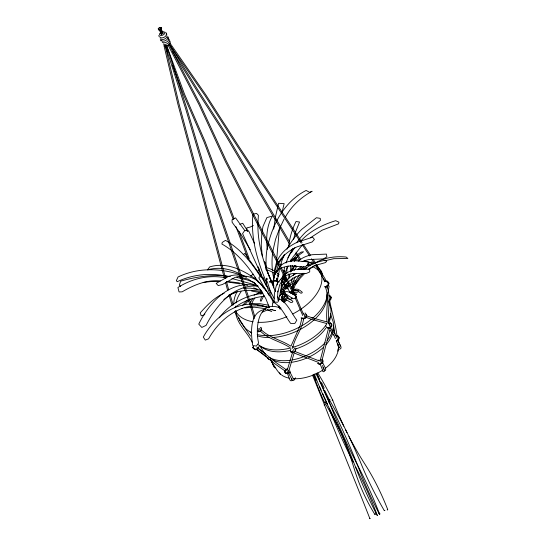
<?xml version="1.0" encoding="UTF-8"?>
<svg xmlns="http://www.w3.org/2000/svg" width="546" height="546" viewBox="0 0 546 546"><rect width="100%" height="100%" fill="white"/><g stroke="black" fill="none" stroke-linecap="round" stroke-linejoin="round"><path stroke-width="0.82" d="M284.944 274.031L284.944 272.747M304.491 316.7L304.45 314.783L303.358 313.158M320.823 362.135L320.789 360.292M329.62 326.139L329.579 324.215L328.849 322.843M278.596 300.907L279.381 296.307A36.998 11.295 55.9 0 1 287.23 295.024L293.1 298.717L295.666 298.293L296.485 296.41L290.615 292.717M281.941 300.962L282.009 297.024L282.767 293.994A36.998 11.295 55.9 0 1 290.615 292.711M279.6 308.524L279.641 306.934M286.814 273.41L287.012 266.926M290.54 271.963L290.745 265.533M274.112 301.767L274.399 293.509L276.167 286.227A56.436 32.33 40 0 1 293.42 273.43L306.163 273.519L309.712 271.928L309.671 269.308L296.928 269.219A56.436 32.33 40 0 0 280.671 279.805M277.648 296.731L277.846 290.95M287.858 288.889L288.07 283.094M330.118 327.259L330.03 329.415L321.86 360.906M257.978 222.713L258.381 215.26L256.606 213.452L252.975 214.128C250.457 237.844 257.391 261.22 266.625 282.801M274.003 277.061L274.454 270.065L276.74 261.93A56.381 38.766 5.6 0 1 297.529 242.096L312.633 237.196L314.407 239.414L312.135 241.96L297.031 246.86A56.381 38.766 5.6 0 0 276.242 266.694L274.87 271.574M272.331 306.108L272.515 303.31L273.546 302.156L277.743 302.191M279.907 296.116L280.098 293.106L281.518 287.981A34.848 23.553 -7 0 1 294.403 274.385L296.594 273.369M339.243 347.652L336.664 341.878M276.262 264.4L279.47 227.593M292.601 348.396C294.492 337.803 302.395 329.095 303.719 318.25M277.184 284.998L277.825 277.723L279.375 270.516M280.733 292.526L281.804 280.398M281.443 297.986L281.565 296.526M283.995 271.881L284.118 270.42L284.425 271.123L283.538 271.928M281.791 300.737L282.958 294.267A19.881 16.046 -20.2 0 1 284.657 290.772M290.922 261.486L291.155 258.968M273.662 229.163L275.539 216.462L278.583 203.276L284.145 203.638L282.159 211.814M338.179 338.875L338.315 337.462L336.984 335.79L335.585 335.626M288.629 247.195C289.455 238.288 292.008 229.511 296.014 221.512L299.556 222.024L295.311 232.541M291.782 252.252L292.049 249.829M292.745 283.388L292.533 287.735M161.316 33.32L159.575 30.132M292.519 291.148L293.018 287.79L295.188 281.743M292.717 294.396L292.963 292.717M287.08 287.749L287.135 287.38L290.158 292.731M261.507 329.156L261.254 330.576L258.599 331.9M379.081 512.817L378.487 512.919L379.081 512.817A504.675 296.915 34.7 0 0 358.142 466.236A705.746 415.213 34.7 0 1 328.869 401.092A641.031 377.136 34.7 0 0 315.97 373.682M285.292 372.126L285.312 373.239L286.268 373.232M328.091 292.035L329.081 286.397L328.781 285.838M168.714 39.674L167.95 37.162M261.643 327.723L261.275 329.777L259.575 331.129L257.419 331.565M286.206 369.321L286.52 369.963M295.905 348.389L295.536 350.45L293.837 351.795L291.687 352.231L290.342 351.501M337.599 353.091L338.547 347.543L337.571 343.434M261.889 232.678L261.247 245.072L262.278 256.026M262.169 231.108L262.995 226.399L266.919 217.574L272.386 216.059C266.509 226.085 266.004 238.165 267.274 249.454M327.088 287.947L327.334 286.582L327.641 287.141L326.576 286.138M377.047 515.192L377.62 515.055L377.047 515.192A504.675 296.915 34.7 0 1 356.115 468.611A705.746 415.213 34.7 0 0 326.836 403.467A641.031 377.136 34.7 0 1 314.278 373.955M161.384 29.771L162.735 33.531M277.648 271.423L277.955 269.942A59.377 26.652 32.5 0 1 294.779 260.722L307.999 261.875L308.21 264.994L304.607 267.062L291.387 265.909A59.377 26.652 32.5 0 0 274.563 275.129L273.334 281.053L273.73 287.919M306.688 316.605L305.746 318.025L304.272 318.632M323.02 362.039L322.072 363.459L320.598 364.066M331.818 326.044L330.869 327.464L328.945 328.323L327.197 327.982M305.569 317.171L306.04 314.94L305.077 312.872M280.241 266.516L280.583 264.912A64.094 49.147 -56.1 0 1 284.452 254.327M282.152 278.794L283.19 273.99M283.531 272.393L284.568 267.588M284.835 370.441L284.493 372.338L286.35 373.362L288.5 372.925L290.295 371.164M281.429 282.494L281.811 280.842M293.577 239.476L295.052 233.292M291.093 271.335L292.513 265.363M254.32 348.546L255.207 349.72L256.6 349.672L257.999 348.914L258.674 347.509M277.948 291.912L279.723 284.63L283.442 278.535M288.718 371.253L294.137 353.009L318.646 362.503M302.068 317.663L300.123 325.614L291.073 345.939M267.786 357.923L268.659 359.439L270.42 359.63M330.61 298.812L330.705 298.444M282.118 294.396L282.48 292.97A19.881 16.046 -20.2 0 1 283.394 290.847M267.697 357.603L268.359 358.551M328.399 284.719L328.494 284.364M338.67 338.684L338.042 340.172M328.351 329.006L320.393 359.773M288.602 278.972L289.906 274.058M292.704 270.072L293.134 268.434A59.186 34.391 31.9 0 1 294.669 265.452M280.651 295.352L281.866 290.957A34.848 23.553 -7 0 1 294.744 277.354L304.102 273.28M274.413 273.198L273.403 283.374L273.846 285.831M276.228 272.283L278.521 264.155M293.065 281.92L295.222 276.849M291.182 280.726L291.673 279.218M291.38 281.606L292.11 279.34A29.04 25.682 2.5 0 1 292.793 277.866M287.339 296.58L287.312 298.45M261.425 297.181L260.278 300.887L261.125 301.167L263.93 295.311M293.339 290.199L295.509 284.152L298.642 278.487L303.044 273.239M284.486 274.085L288.111 265.991M282.418 300.989L283.627 298.055A21.813 14.694 32.2 0 1 286.916 294.506M283.415 299.385L284.623 296.444A21.813 14.694 32.2 0 1 286.036 294.499M290.854 293.448L291.4 292.165M251.29 304.627L253.378 300.095L254.873 298.109M282.794 301.494L283.422 300.054A23.389 8.866 63.5 0 1 288.37 298.566M290.452 350.095L291.004 348.839M285.667 369.97L285.128 371.662M294.205 261.595L298.102 255.767L303.542 251.74L301.126 252.115L298.232 254.102L295.686 256.135L292.458 260.462M284.097 219.035L279.361 229.074L275.573 239.25L272.836 251.126A49.877 29.846 -82.2 0 0 272.427 270.475M278.965 269.144L279.689 267.642M280.405 266.148L281.49 263.902M250.648 302.156L252.682 298.717M253.48 346.369L252.839 347.768L254.224 349.167L256.231 349.126L258.224 348.014L259.022 346.478M291.257 288.779L295.079 282.268M292.458 289.776L293.639 287.524M287.892 257.883L289.824 254.327L294.874 247.659M290.424 261.732L292.738 257.466L300.826 246.799L302.682 245.072M161.282 29.723L161.288 30.235L160.312 30.207M295.584 281.033L299.297 274.911M384.302 510.633L384.814 510.565L384.302 510.633A278.46 114.36 45.5 0 1 361.404 464.441A389.407 159.923 45.5 0 0 348.928 436.541M260.797 327.252L257.808 331.169M295.058 347.925L292.069 351.842L291.325 352.211L290.499 351.72M284.828 273.321L284.411 274.317L285.572 274.583M295.611 377.798L294.246 379.934L292.915 380.671L292.424 380.364L288.377 372.863M285.428 216.994C291.591 205.938 301.037 197.283 312.114 191.271L309.671 192.356L306.122 190.445C283.572 201.904 271.328 226.351 266.837 250.3A49.877 29.846 -82.2 0 0 266.277 267.97M294.069 270.536L296.812 266.339M283.367 302.245L285.046 300.075M279.224 262.49L284.295 255.596M292.062 297.952L291.155 299.208L288.622 299.16L283.244 289.209L284.295 292.615M280.057 309.295L280.951 308.06M295.898 284.022L300.327 278.044L304.852 273.355M293.53 290.875L295.652 289.134C298.314 288.738 300.436 290.677 302.313 292.281L301.808 293.12L300.539 293.086L298.075 291.12M289.175 370.011L286.732 372.966M242.451 305.74L247.133 300.068M283.845 301.501L285.34 299.618M284.282 302.62L286.739 299.836M219.315 317.813C229.552 303.931 245.85 294.976 262.988 293.359M320.925 359.405L319.942 360.087M305.132 317.683L303.815 318.884L302.068 318.543M160.954 30.255L160.265 30.706L159.855 30.33M244.867 304.729L247.652 301.501L251.003 298.969M278.672 300.116L279.702 298.962C287.735 303.474 291.428 313.049 296.792 320.209L294.84 323.437L290.636 323.403C285.271 316.243 281.579 306.668 273.546 302.156M276.72 271.171L277.464 270.345M204.859 314.039L203.801 315.178L201.235 315.8L200.218 312.885C207.105 305.187 214.482 297.386 224.153 293.257M253.344 346.587L252.73 347.529L253.501 348.068M301.003 240.779C310.326 230.808 322.782 224.665 335.674 220.686L338.964 222.181L338.588 223.826L322.031 230.228L310.729 237.571M276.215 272.611L275.382 273.369L275.764 273.949M329.163 300.245L330.241 299.324L330.398 297.195L329.013 295.557M328.801 301.242L330.78 299.611L331.101 297.106L329.572 295.195M286.95 369.389L287.428 368.994M290.185 372.372L289.005 373.341L287.53 373.696L286.616 373.232M326.29 286.582L327.928 285.258L328.139 283.142L326.801 281.463L324.699 281.217M336.473 340.909L338.111 339.585M243.216 254.675L244.867 253.337L248.826 259.125M223.833 299.577L229.313 295.427M303.467 318.332L303.822 318.045M369.888 518.666C370.645 517.82 368.721 518.666 369.888 518.666A278.46 10.408 66.7 0 0 351.003 471.355A389.407 14.558 66.7 0 1 324.604 405.207A353.965 13.234 66.7 0 0 312.489 375.041M287.148 369.833L287.64 369.444M304.607 269.349C310.312 264.168 317.799 261.766 325.198 260.189L326.569 261.397L325.518 262.599L315.397 265.37L308.702 268.796M336.636 341.455L338.65 339.885L339.052 337.38L337.612 335.415M234.678 307.555C243.202 301.139 253.651 297.406 264.223 296.225M338.377 346.751L338.923 346.341L338.697 346.628L337.728 343.994M309.111 269.547L315.124 265.138M258.081 328.938L258.422 328.685M338.936 347.768L339.482 347.372M339.592 349.372L340.943 348.28L341.032 346.976L337.837 340.472M292.356 346.881L292.868 346.553M290.738 260.278L295.188 257.794L296.417 257.917L290.472 261.473M300.757 269.458L306.886 267.39M329.081 300.204L330.378 299.426L331.21 297.352L329.893 296.096M292.403 380.18L291.045 380.903L289.837 379.941L287.271 372.884M326.481 286.643L327.859 285.845M289.96 283.47L295.25 280.583L296.178 281.067L295.727 281.879L290.438 284.766A19.881 16.046 -20.2 0 0 285.572 289.441M292.472 290.738L293.885 289.946L295.625 289.953L297.611 290.772M336.24 340.806L338.233 339.694L339.032 338.158L339.162 337.626L337.94 336.309M241.516 308.667L242.028 308.394M253.358 225.512L250.123 227.102L246.792 227.853L247.249 230.91M254.026 295.27L258.62 293.059L262.292 292.103M229.907 294.997L236.063 292.11M315.056 263.035C324.454 257.562 335.428 255.965 346.137 257.05L347.891 258.483L333.756 258.695L324.938 260.763M229.272 294.874C239.332 289.858 251.16 289.346 262.012 291.796M262.346 312.162L267.144 310.067L272.747 309.637M306.32 265.643L312.087 263.52L313.145 262.653L312.135 261.882L307.883 263.384M239.769 224.42L242.704 223.239L247.898 231.531M303.323 269.164L306.893 268.134M294.663 294.103L295.987 293.7L296.628 294.205L296.43 294.813L295.099 295.215M260.613 294.117L262.08 293.728M160.224 30.501L159.528 30.44M379.45 514.284L379.9 513.895L379.45 514.284A504.675 284.732 -85.1 0 1 358.517 467.697A705.746 398.171 -85.1 0 0 329.238 402.552A641.031 361.664 -85.1 0 1 316.66 373.164M286.698 368.932L287.319 368.803M387.728 509.541L387.257 509.882L387.728 509.541A278.46 161.275 -86.5 0 0 364.748 463.895A389.407 225.525 -86.5 0 1 332.623 400.054A353.965 205.003 -86.5 0 0 317.717 372.836M326.467 402.006L326.003 402.354L326.467 402.006A641.031 361.664 -85.1 0 0 324.147 396.805M376.679 513.731L376.214 514.073L376.679 513.731A504.675 284.732 -85.1 0 0 355.746 467.151M251.631 303.822L260.019 303.692L268.878 305.289M203.153 282.412L211.37 281.524L219.465 281.559M292.915 290.902L298.478 290.602L298.71 291.557L297.474 292.206L291.919 292.513A21.813 14.694 32.2 0 0 290.445 292.868M265.868 309.261C249.065 311.254 250.873 332.985 252.675 345.475L256.347 346.103L258.592 343.011C255.057 327.975 257.924 299.679 280.207 307.869M244.983 307.842L254.634 307.214L264.127 308.504L265.649 309.118M258.319 286.124C233.668 284.022 216.202 305.521 206.074 325.389L201.815 327.443L198.758 324.133C209.282 302.341 230.787 278.822 257.398 286.022M324.72 286.514L326.058 286.486L328.05 285.367L328.985 283.299L327.764 281.982M243.489 288.179L250.669 288.179L261.445 290.356M159.739 30.276L160.244 30.501M223.846 275.737C209.241 274.918 194.683 277.061 180.685 281.183L179.354 285.067L180.706 286.541M273.976 310.531L275.655 310.544M257.5 305.378L259.705 305.494M220.434 280.937C206.907 279.463 193.605 285.094 182.152 291.837L179.068 291.953L177.914 287.524C192.185 278.378 209.5 274.481 226.201 277.866M231.934 278.508L257.412 285.497M226.856 281.436L238.322 282.719L247.72 285.326M325.798 280.903L327.429 281.094L328.876 283.06L328.467 285.558L326.453 287.128L324.822 286.943M224.659 275.832L230.344 276.529M227.573 281.982L239.626 283.831M261.957 305.794L269.28 307.275M281.463 293.571L283.995 293.919M282.63 296.205L286.008 296.662M251.686 291.093L260.995 292.683M374.843 514.366L375.361 513.963L374.843 514.366A278.46 217.97 -50.8 0 1 353.91 467.785A389.407 304.811 -50.8 0 0 324.631 402.641A353.965 277.068 -50.8 0 1 313.418 374.556M227.825 276.481C210.92 272.434 192.888 274.331 177.177 281.736L176.378 280.617L178.044 276.999C199.447 266.605 224.884 267.997 246.43 277.259M281.907 291.53L283.483 291.823M328.194 327.846L329.395 328.071L330.699 326.604L331.163 324.372L330.207 322.311M324.426 370.42L325.587 370.393L325.737 369.028M330.112 323.314L331.62 323.717L331.968 325.177L330.548 327.143L328.405 327.948L326.672 327.586L325.846 325.88M319.192 360.585L318.598 360.101M239.571 277.197L248.082 279.074L255.699 284.104M266.011 267.56L267.608 267.922A26.904 20.857 5.1 0 1 276.679 272.577M265.82 269.704L267.417 270.058A26.904 20.857 5.1 0 1 275.826 274.228M236.807 277.416L246.963 279.859L253.951 282.309M311.902 317.745L327.504 322.092L328.842 323.457M311.923 319.424L326.399 323.45M270.557 309.391L275.034 310.524M253.651 287.885L257.528 289.243M306.961 315.963L312.373 317.881M306.135 317.369L311.452 319.294M295.154 351.576L319.362 360.954M268.919 307.821C244.028 299.679 220.222 317.888 208.586 338.82L205.316 340.11L203.303 337.107C215.267 314.926 242.049 296.109 267.438 307.644M267.165 309.725L271.731 311.561M239.128 273.512C229.422 268.625 218.018 266.687 207.487 269.901L209.691 266.912C227.068 261.582 244.813 270.55 258.231 281.142M286.889 369.813L287.292 370.017L292.56 352.327L292.519 352.88L292.431 351.672M306.197 314.127L306.838 315.738L305.426 317.711L303.283 318.509L301.064 317.909M322.522 359.561L323.171 361.172L321.751 363.145L319.608 363.943L317.397 363.343M295.536 349.699L295.516 351.249L294.342 352.211L292.861 352.566L291.578 351.911M290.649 346.062C281.013 339.858 269.035 337.708 260.811 329.375M289.557 347.352C280.241 341.284 268.564 339.284 260.551 331.279M241.366 274.495L244.908 276.604M266.523 356.531L257.152 349.89M289.203 298.887L292.902 301.276L292.301 302.361L290.663 302.443L286.964 300.054A23.389 8.866 63.5 0 0 281.606 300.655M293.059 378.794L293.55 379.101L289.919 372.051M258.026 348.389L265.199 353.712M286.896 370.202L276.051 362.551L256.927 347.154M285.149 371.062L274.959 363.868L256.552 349.208M322.652 371.3L323.601 371.785L324.597 371.123L322.488 365.431M258.046 281.681L261.93 285.333L266.421 291.052M275.204 367.963L273.962 366.837L271.096 360.285M291.339 379.026L291.694 379.347M258.04 267.465L258.968 268.366M264.407 261.671L265.124 262.373L266.236 267.369M332.07 330.617L335.305 334.179L337.128 338.261M277.511 273.833L278.617 275.102M277.129 275.245L278.235 276.508M254.197 282.5L260.162 289.325L265.868 298.71L269.192 307.091M262.742 286.978L263.684 288.07M273.648 366.045L271.294 360.551M165.731 32.234L166.612 34.084M166.475 33.872L166.858 34.35M168.687 38.8L169.424 40.063M160.736 40.124L161.118 40.602M316.871 265.595L321.533 271.355L322.679 275.368M280.467 374.501L277.238 370.516L270.12 359.329M261.152 276.372L249.263 259.746M262.619 278.399L264.08 280.426M250.559 336.097L239.51 320.263L238.8 317.922M260.763 277.027C251.542 262.646 240.629 248.86 225.478 240.376L222.256 242.417L221.894 244.028C237.66 252.825 249.037 267.219 258.381 282.337M161.179 30.44L163.111 33.231M169.874 42.984L205.644 94.56L238.104 145.311L302.04 242.424M159.869 30.501L160.838 31.893M169.055 43.741L204.825 95.318L237.285 146.069L301.215 243.175M318.4 363.977L320.147 364.318L321.901 362.605L322.365 360.374L321.928 359.295M282.105 279.572L284.698 283.695M281.34 280.405L283.954 284.5M303.44 244.547L310.435 255.18M313.24 259.432L315.568 262.974M302.15 244.594L309.616 255.938M311.479 258.77L314.749 263.732M296.055 252.191L300.662 259.316M295.454 253.44L299.604 259.848M244.854 230.665L235.572 217.874L232.036 219.82L232.132 222.304L240.745 233.975L250.327 249.822M259.65 345.591L263.288 351.31A38.002 22.017 -24.2 0 0 265.131 354.074M234.616 311.691L242.663 324.338A45.762 26.508 -24.2 0 0 251.767 332.698M169.513 44.287L197.611 89.585L227.095 135.504L289.312 241.366M172.468 51.297L196.553 90.124L226.037 136.036L289.121 243.366M316.434 264.414L325.225 279.047L326.358 281.879M315.479 264.953L324.986 281.483M281.859 280.439L284.036 284.097L285.858 288.841M267.253 292.267L269.185 295.529M252.457 342.649C247.563 332.432 237.735 324.836 235.715 313.329M330.671 328.105L332.418 331.135M330.037 330.296L333.961 335.073L333.62 334.555L335.456 338.704M283.77 287.005L284.473 288.24M281.026 285.51L282.084 287.367M274.447 302.477C270.516 295.639 266.694 288.336 266.025 280.351L267.178 279.115L266.748 278.139L266.898 280.098M274.072 298.396L270.113 290.588L267.199 281.47M277.675 272.898L278.631 274.638M267.943 287.885L261.343 276.413L259.657 276.713L258.818 277.934L266.612 291.584M282.562 277.327L284.254 280.439M282.384 281.49L284.07 284.609M161.527 30.057L163.097 33.074M168.98 44.383L199.952 103.931L226.365 161.009L294.758 293.994L303.44 314.257M168.011 45.018L198.99 104.566L225.396 161.643L293.796 294.628M285.421 285.019L286.514 287.169M284.671 285.701L285.763 287.858M322.283 361.964L325.593 368.564M323.102 367.322L324.14 369.458M273.532 285.681L269.048 275.853M321.492 382.337L324.181 388.124M254.627 243.714L248.621 230.787L244.663 230.61L242.574 233.592L266.38 286.152M337.749 339.994L340.486 345.911M277.784 296.867L278.801 299.133M169.813 40.923L170.304 42.295M159.255 36.841L158.763 35.47M265.527 267.622L273.764 286.473M302.771 315.588L295.093 297.672M284.821 293.966L286.343 297.59M275.505 291.612C266.216 270.052 257.378 247.406 257.937 223.539M268.816 288.029L271.321 294.007M263.165 277.477L264.121 279.757M320.181 364.162L322.87 370.789M282.726 288.711L283.606 290.902M273.362 302.873L272.154 299.822L266.448 290.445L259.944 282.999A64.708 38.479 -79.8 0 0 234.78 277.532L222.468 284.5L218.229 285.606L216.182 283.388L228.494 276.413A64.708 38.479 -79.8 0 1 246.041 276.856M234.179 218.748L205.009 141.325L184.48 94.055L166.714 45.796M238.991 231.518L249.208 258.661M233.21 219.383L204.04 141.96L183.511 94.69L172.734 65.418M235.913 226.563L248.239 259.289M285.394 284.391L286.466 287.305M159.917 30.61L161.377 34.562M165.745 46.43L167.492 51.181M268.741 275.095L266.919 269.731M258.203 266.803L261.916 277.887M166.619 45.632L186.814 108.565L204.252 167.021L252.027 307.118L254.791 316.687M161.125 32.385L161.903 34.801M165.267 45.291L185.722 109.029L203.167 167.486L250.935 307.582L254.163 318.741M230.119 294.669L233.176 305.03M228.979 294.942L232.036 305.296M323.601 278.583L324.522 281.797M326.726 294.806L327.661 298.068M328.59 301.331L329.525 304.586A41.578 24.085 -24.2 0 1 328.596 320.625M330.589 313.595L332.227 319.314A38.002 22.017 -24.2 0 1 332.48 331.333M333.258 328.221L334.63 333.012M285.524 281.408L284.411 276.849M284.951 282.835L283.524 275.382M325.375 286.991C329.757 298.075 325.498 310.012 326.965 321.526M326.952 286.152C331.681 298.341 326.986 311.452 328.876 324.099M225.635 278.371L179.006 103.842L165.158 45.543M226.515 281.661L228.713 289.892M224.276 277.818L177.866 104.115L164.018 45.809M225.594 282.76L227.573 290.158M284.486 293.994L284.882 295.57M329.572 299.815C331.634 312.121 335.749 323.969 337.039 336.411M167.95 36.773L168.086 37.367M160.981 40.397L161.125 40.984M160.244 38.752L160.381 39.346M161.452 29.941L162.032 32.405M160.504 31.033L161.288 34.316M291.305 286.397L291.748 288.711M287.988 298.096L287.851 296.717M279.02 305.862L279.286 307.33M277.621 297.556L278.276 301.453M279.04 306.326L279.286 307.855M333.647 325.737L334.889 333.77M285.067 277.921L285.428 280.972M283.217 278.31L283.394 279.839M286.138 281.497L286.002 280.03A27.034 1.426 87.7 0 0 285.749 277.771M286.404 284.439L286.582 286.636M276.856 278.153L277.034 281.204M343.768 426.201A389.407 159.923 45.5 0 0 329.388 399.856A353.965 145.366 45.5 0 1 324.679 390.322M345.604 429.811A389.407 159.923 45.5 0 1 347.044 432.691M319.328 378.74A353.965 145.366 45.5 0 1 318.373 376.59M318.065 375.88A353.965 145.366 45.5 0 1 317.137 373.737M353.119 462.005A705.746 398.171 -85.1 0 1 329.163 408.824M327.361 404.286A705.746 398.171 -85.1 0 1 326.767 402.764M313.834 375.136A641.031 361.664 -85.1 0 1 316.291 380.098M319.41 386.568A641.031 361.664 -85.1 0 1 321.116 390.199M322.809 393.864A641.031 361.664 -85.1 0 1 323.812 396.068M166.257 34.671A3.392 1.966 -24.2 0 1 163.52 37.531A3.392 1.966 -24.2 0 1 159.985 37.026M162.121 31.873A2.819 1.631 -24.2 0 1 164.667 33.463A2.819 1.631 -24.2 0 1 160.483 35.408A2.819 1.631 -24.2 0 1 160.797 32.487M166.871 35.811A3.392 1.966 -24.2 0 1 165.063 38.8A3.392 1.966 -24.2 0 1 161.05 39.073M167.731 37.961A3.392 1.966 -24.2 0 1 165.404 40.643A3.392 1.966 -24.2 0 1 161.787 40.718M168.373 40.165A3.392 1.966 -24.2 0 1 165.315 42.595A3.392 1.966 -24.2 0 1 162.196 41.953M169.089 40.738A3.392 1.966 -24.2 0 1 167.274 43.728A3.392 1.966 -24.2 0 1 163.268 44.001M169.942 42.888A3.392 1.966 -24.2 0 1 167.622 45.571A3.392 1.966 -24.2 0 1 164.005 45.646M327.293 292.629A45.762 26.508 -24.2 0 1 312.756 318.134M311.527 319.164A45.762 26.508 -24.2 0 1 301.965 325.716M300.471 326.549A45.762 26.508 -24.2 0 1 257.166 334.555M333.162 328.781A36.009 20.857 -24.2 0 1 333.046 330.978M332.603 333.265A36.009 20.857 -24.2 0 1 325.894 344.813M323.553 347.208A36.009 20.857 -24.2 0 1 308.463 357.296M306.907 357.985A36.009 20.857 -24.2 0 1 290.895 362.367M289.196 362.53A36.009 20.857 -24.2 0 1 272.584 359.746M332.214 332.064A38.002 22.017 -24.2 0 1 327.225 340.356M325.143 342.711A38.002 22.017 -24.2 0 1 292.014 359.971M290.479 360.217A38.002 22.017 -24.2 0 1 268.925 357.241M330.589 315.376A39.585 22.932 -24.2 0 1 328.924 322.577M325.846 328.119A39.585 22.932 -24.2 0 1 296.041 348.846M290.554 350.382A39.585 22.932 -24.2 0 1 261.227 346.771M326.972 323.546A41.578 24.085 -24.2 0 1 293.141 347.256M290.786 347.925A41.578 24.085 -24.2 0 1 258.149 344.587M326.883 296.43A43.769 25.355 -24.2 0 1 299.788 329.647M298.328 330.385A43.769 25.355 -24.2 0 1 272.072 337.537M269.54 337.605A43.769 25.355 -24.2 0 1 257.575 335.906M251.481 332.978A43.769 25.355 -24.2 0 1 250.198 332.023M338.186 348.88A32.569 18.864 -24.2 0 1 337.913 351.201M337.257 353.583A32.569 18.864 -24.2 0 1 325.232 368.379M322.522 370.249A32.569 18.864 -24.2 0 1 294.096 378.747M289.155 378.173A32.569 18.864 -24.2 0 1 281.736 375.082M281.135 374.617A32.569 18.864 -24.2 0 1 279.306 372.795M320.277 271.417A46.744 27.075 -24.2 0 1 292.786 313.957M286.896 316.687A46.744 27.075 -24.2 0 1 257.937 322.283M253.119 321.778A46.744 27.075 -24.2 0 1 235.49 310.763M233.831 303.808A46.744 27.075 -24.2 0 1 237.148 291.537M250.58 276.174A46.744 27.075 -24.2 0 1 253.248 274.153M257.33 271.423A46.744 27.075 -24.2 0 1 259.405 270.174M294.587 259.835A46.744 27.075 -24.2 0 1 299.379 259.998M304.218 260.695A46.744 27.075 -24.2 0 1 313.165 264.018M315.731 265.8A46.744 27.075 -24.2 0 1 319.076 269.376M236.561 313.097A46.744 27.075 -24.2 0 1 235.892 310.804M235.524 307.575A46.744 27.075 -24.2 0 1 235.551 306.074M235.974 302.948A46.744 27.075 -24.2 0 1 241.12 291.598M254.265 278.426A46.744 27.075 -24.2 0 1 255.63 277.443M259.705 274.774A46.744 27.075 -24.2 0 1 261.097 273.949M307.432 264.81A46.744 27.075 -24.2 0 1 310.299 265.677M312.674 266.639A46.744 27.075 -24.2 0 1 321.608 274.495M299.563 269.553A29.04 25.682 2.5 0 1 304.047 266.578M293.229 275.505A29.04 25.682 2.5 0 1 294.526 273.396M297.775 269.553A29.04 25.682 2.5 0 1 301.453 266.55M279.34 281.913A20.175 11.93 -82.8 0 0 275.293 280.931L270.011 282.364L269.362 281.804L273.253 280.678A20.175 11.93 -82.8 0 1 277.921 282.05M281.688 283.845A20.175 11.93 -82.8 0 1 282.712 285.155M290.834 271.717A59.186 34.391 31.9 0 1 295.952 265.356M302.122 261.63A59.186 34.391 31.9 0 1 309.268 259.507L323.403 258.906L326.883 256.907L326.412 254.102L312.271 254.702A59.186 34.391 31.9 0 0 298.375 261.063M277.928 273.594A26.904 20.857 5.1 0 1 279.095 274.665M288.561 274.01A27.034 1.426 87.7 0 1 289.121 277.559M286.022 263.029A64.094 49.147 -56.1 0 1 292.984 248.28M296.608 242.752A64.094 49.147 -56.1 0 1 305.733 232.023L320.42 220.407L320.243 218.366L316.434 217.731L301.747 229.347A64.094 49.147 -56.1 0 0 286.964 249.201M284.179 289.476A19.881 16.046 -20.2 0 1 288.254 284.8M289.414 292.049A21.813 14.694 32.2 0 1 292.171 291.066M276.849 281.381A27.129 20.611 -58.1 0 1 276.87 278.269M273.614 277.853A49.877 29.846 -82.2 0 1 272.625 272.133M159.5 29.395L159.725 29.853L160.517 29.17L159.5 29.395M324.228 404.975L324.822 404.886L324.228 404.975M329.108 402.3L329.688 402.177L329.108 402.3M328.31 401.03L328.897 400.928L328.31 401.03M326.836 403.467L327.416 403.337L326.836 403.467M332.193 400.252L332.767 400.129L332.193 400.252M159.214 27.628L159.848 27.955L160.251 27.437L159.214 27.628M329.388 399.856L329.914 399.808L329.388 399.856M160.654 27.566L161.07 28.085L161.63 27.587L160.654 27.566M158.395 29.511L158.34 30.05L159.302 29.518L158.395 29.511M324.733 402.313C324.29 403.221 325.887 401.965 324.733 402.313M160.845 28.358L160.654 28.938L161.684 28.583L160.845 28.358M158.395 28.283L158.176 28.808L159.193 28.419L158.395 28.283"/></g></svg>
